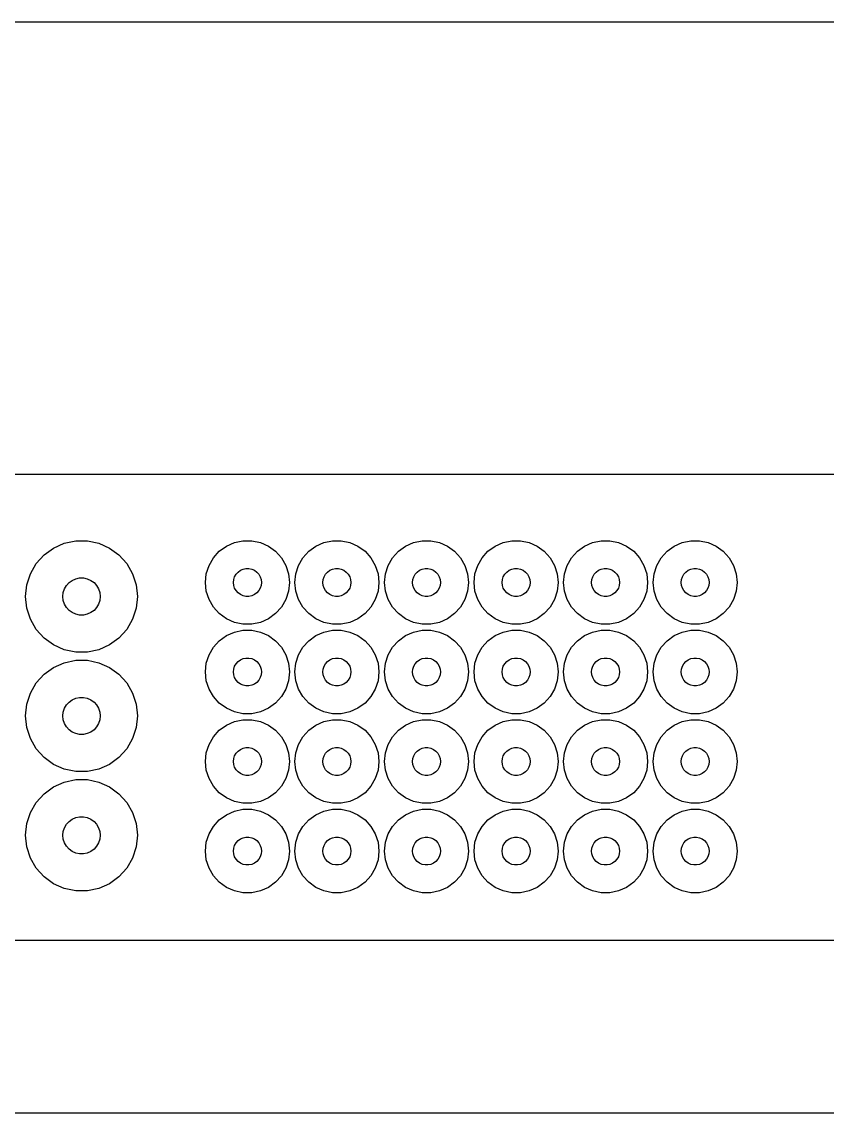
# Model space of a CAD drawing. Extents: x 0 to 479, y 0 to 339.
# Drawn here: x 180.6 to 266.9, y 90.1 to 207.1 of the extents above; entities that cross this region are included whole.
import ezdxf

# ---------------------------------------------------------------- set-up
doc = ezdxf.new("R2010")
doc.units = 0
doc.layers.add('Layer_1', color=7, linetype='CONTINUOUS')

msp = doc.modelspace()

# ---------------------------------------------------------------- linework, layer by layer
at = {"layer": 'Layer_1', "color": 7}
for points in [[(4.140485, 90.144778), (4.140485, 113.644773), (29.140486, 113.644773), (29.140486, 113.796778), (30.387488, 114.080778), (31.140487, 115.644769), (31.140487, 151.644782), (30.387488, 153.208773), (29.140486, 153.492773), (29.140486, 153.644778), (4.140485, 153.644778), (4.140485, 207.14477), (426.140493, 207.14477)], [(71.166485, 133.64479), (71.712486, 138.842787), (73.327486, 143.812776), (75.941487, 148.33979), (79.438486, 152.223789), (83.666485, 155.295778), (88.441485, 157.42077), (93.553486, 158.507777), (96.166486, 158.507777), (96.166486, 158.644768), (334.114493, 158.644768)], [(180.96256, 145.535884), (181.093559, 146.782883), (181.481558, 147.975893), (182.10856, 149.0629), (182.947558, 149.994882), (183.962559, 150.731906), (185.108559, 151.24191), (186.335557, 151.50288), (187.589558, 151.50288), (188.816559, 151.24191), (189.962559, 150.731906), (190.97756, 149.994882), (191.816558, 149.0629), (192.443557, 147.975893), (192.831559, 146.782883), (192.962558, 145.535884), (192.831559, 144.288885), (192.443557, 143.095904), (191.816558, 142.008897), (190.97756, 141.076886), (189.962559, 140.339891), (188.816559, 139.829887), (187.589558, 139.568888), (186.335557, 139.568888), (185.108559, 139.829887), (183.962559, 140.339891), (182.947558, 141.076886), (182.10856, 142.008897), (181.481558, 143.095904), (181.093559, 144.288885), (180.96256, 145.535884)], [(200.240485, 147.044785), (200.338487, 147.980775), (200.629486, 148.874771), (201.099485, 149.689772), (201.729487, 150.38878), (202.490485, 150.941766), (203.349485, 151.32477), (204.270486, 151.519786), (205.210486, 151.519786), (206.131487, 151.32477), (206.990487, 150.941766), (207.751485, 150.38878), (208.381487, 149.689772), (208.851486, 148.874771), (209.142485, 147.980775), (209.240487, 147.044785), (209.142485, 146.108767), (208.851486, 145.214772), (208.381487, 144.39977), (207.751485, 143.700762), (206.990487, 143.147776), (206.131487, 142.764772), (205.210486, 142.569785), (204.270486, 142.569785), (203.349485, 142.764772), (202.490485, 143.147776), (201.729487, 143.700762), (201.099485, 144.39977), (200.629486, 145.214772), (200.338487, 146.108767), (200.240485, 147.044785)], [(209.840486, 147.044785), (209.938487, 147.980775), (210.229487, 148.874771), (210.699485, 149.689772), (211.329487, 150.38878), (212.090485, 150.941766), (212.949485, 151.32477), (213.870486, 151.519786), (214.810487, 151.519786), (215.731485, 151.32477), (216.590485, 150.941766), (217.351486, 150.38878), (217.981485, 149.689772), (218.451486, 148.874771), (218.742486, 147.980775), (218.840485, 147.044785), (218.742486, 146.108767), (218.451486, 145.214772), (217.981485, 144.39977), (217.351486, 143.700762), (216.590485, 143.147776), (215.731485, 142.764772), (214.810487, 142.569785), (213.870486, 142.569785), (212.949485, 142.764772), (212.090485, 143.147776), (211.329487, 143.700762), (210.699485, 144.39977), (210.229487, 145.214772), (209.938487, 146.108767), (209.840486, 147.044785)], [(219.440486, 147.044785), (219.538485, 147.980775), (219.829487, 148.874771), (220.299486, 149.689772), (220.929485, 150.38878), (221.690486, 150.941766), (222.549486, 151.32477), (223.470487, 151.519786), (224.410487, 151.519786), (225.331486, 151.32477), (226.190485, 150.941766), (226.951486, 150.38878), (227.581485, 149.689772), (228.051487, 148.874771), (228.342486, 147.980775), (228.440485, 147.044785), (228.342486, 146.108767), (228.051487, 145.214772), (227.581485, 144.39977), (226.951486, 143.700762), (226.190485, 143.147776), (225.331486, 142.764772), (224.410487, 142.569785), (223.470487, 142.569785), (222.549486, 142.764772), (221.690486, 143.147776), (220.929485, 143.700762), (220.299486, 144.39977), (219.829487, 145.214772), (219.538485, 146.108767), (219.440486, 147.044785)], [(229.040487, 147.044785), (229.138486, 147.980775), (229.429485, 148.874771), (229.899487, 149.689772), (230.529486, 150.38878), (231.290487, 150.941766), (232.149486, 151.32477), (233.070485, 151.519786), (234.010485, 151.519786), (234.931486, 151.32477), (235.790486, 150.941766), (236.551487, 150.38878), (237.181486, 149.689772), (237.651485, 148.874771), (237.942487, 147.980775), (238.040486, 147.044785), (237.942487, 146.108767), (237.651485, 145.214772), (237.181486, 144.39977), (236.551487, 143.700762), (235.790486, 143.147776), (234.931486, 142.764772), (234.010485, 142.569785), (233.070485, 142.569785), (232.149486, 142.764772), (231.290487, 143.147776), (230.529486, 143.700762), (229.899487, 144.39977), (229.429485, 145.214772), (229.138486, 146.108767), (229.040487, 147.044785)], [(238.640487, 147.044785), (238.738486, 147.980775), (239.029486, 148.874771), (239.499487, 149.689772), (240.129486, 150.38878), (240.890487, 150.941766), (241.749487, 151.32477), (242.670485, 151.519786), (243.610486, 151.519786), (244.531487, 151.32477), (245.390487, 150.941766), (246.151485, 150.38878), (246.781487, 149.689772), (247.251485, 148.874771), (247.542487, 147.980775), (247.640486, 147.044785), (247.542487, 146.108767), (247.251485, 145.214772), (246.781487, 144.39977), (246.151485, 143.700762), (245.390487, 143.147776), (244.531487, 142.764772), (243.610486, 142.569785), (242.670485, 142.569785), (241.749487, 142.764772), (240.890487, 143.147776), (240.129486, 143.700762), (239.499487, 144.39977), (239.029486, 145.214772), (238.738486, 146.108767), (238.640487, 147.044785)], [(248.240485, 147.044785), (248.338487, 147.980775), (248.629486, 148.874771), (249.099485, 149.689772), (249.729487, 150.38878), (250.490485, 150.941766), (251.349487, 151.32477), (252.270486, 151.519786), (253.210486, 151.519786), (254.131487, 151.32477), (254.990487, 150.941766), (255.751485, 150.38878), (256.381487, 149.689772), (256.851486, 148.874771), (257.142485, 147.980775), (257.240487, 147.044785), (257.142485, 146.108767), (256.851486, 145.214772), (256.381487, 144.39977), (255.751485, 143.700762), (254.990487, 143.147776), (254.131487, 142.764772), (253.210486, 142.569785), (252.270486, 142.569785), (251.349487, 142.764772), (250.490485, 143.147776), (249.729487, 143.700762), (249.099485, 144.39977), (248.629486, 145.214772), (248.338487, 146.108767), (248.240485, 147.044785)], [(184.962557, 145.535884), (185.006559, 145.95188), (185.13556, 146.348882), (185.344559, 146.711904), (185.624557, 147.021897), (185.962558, 147.267882), (186.344557, 147.437893), (186.753559, 147.524902), (187.171559, 147.524902), (187.580558, 147.437893), (187.962557, 147.267882), (188.300558, 147.021897), (188.580559, 146.711904), (188.789558, 146.348882), (188.918559, 145.95188), (188.962558, 145.535884), (188.918559, 145.119889), (188.789558, 144.722887), (188.580559, 144.359892), (188.300558, 144.0499), (187.962557, 143.803886), (187.580558, 143.633904), (187.171559, 143.546895), (186.753559, 143.546895), (186.344557, 143.633904), (185.962558, 143.803886), (185.624557, 144.0499), (185.344559, 144.359892), (185.13556, 144.722887), (185.006559, 145.119889), (184.962557, 145.535884)], [(203.240488, 147.044785), (203.273485, 147.356782), (203.370488, 147.65478), (203.526486, 147.926786), (203.736485, 148.159789), (203.990485, 148.34377), (204.276486, 148.471786), (204.583487, 148.536781), (204.897488, 148.536781), (205.204486, 148.471786), (205.490487, 148.34377), (205.744487, 148.159789), (205.954486, 147.926786), (206.110487, 147.65478), (206.207487, 147.356782), (206.240487, 147.044785), (206.207487, 146.732789), (206.110487, 146.43479), (205.954486, 146.162784), (205.744487, 145.929782), (205.490487, 145.745773), (205.204486, 145.617785), (204.897488, 145.552789), (204.583487, 145.552789), (204.276486, 145.617785), (203.990485, 145.745773), (203.736485, 145.929782), (203.526486, 146.162784), (203.370488, 146.43479), (203.273485, 146.732789), (203.240488, 147.044785)], [(212.840485, 147.044785), (212.873486, 147.356782), (212.970485, 147.65478), (213.126487, 147.926786), (213.336485, 148.159789), (213.590485, 148.34377), (213.876486, 148.471786), (214.183485, 148.536781), (214.497485, 148.536781), (214.804487, 148.471786), (215.090485, 148.34377), (215.344485, 148.159789), (215.554487, 147.926786), (215.710485, 147.65478), (215.807485, 147.356782), (215.840485, 147.044785), (215.807485, 146.732789), (215.710485, 146.43479), (215.554487, 146.162784), (215.344485, 145.929782), (215.090485, 145.745773), (214.804487, 145.617785), (214.497485, 145.552789), (214.183485, 145.552789), (213.876486, 145.617785), (213.590485, 145.745773), (213.336485, 145.929782), (213.126487, 146.162784), (212.970485, 146.43479), (212.873486, 146.732789), (212.840485, 147.044785)], [(222.440486, 147.044785), (222.473486, 147.356782), (222.570486, 147.65478), (222.726487, 147.926786), (222.936486, 148.159789), (223.190486, 148.34377), (223.476487, 148.471786), (223.783485, 148.536781), (224.097486, 148.536781), (224.404487, 148.471786), (224.690486, 148.34377), (224.944486, 148.159789), (225.154487, 147.926786), (225.310486, 147.65478), (225.407485, 147.356782), (225.440486, 147.044785), (225.407485, 146.732789), (225.310486, 146.43479), (225.154487, 146.162784), (224.944486, 145.929782), (224.690486, 145.745773), (224.404487, 145.617785), (224.097486, 145.552789), (223.783485, 145.552789), (223.476487, 145.617785), (223.190486, 145.745773), (222.936486, 145.929782), (222.726487, 146.162784), (222.570486, 146.43479), (222.473486, 146.732789), (222.440486, 147.044785)], [(232.040486, 147.044785), (232.073487, 147.356782), (232.170486, 147.65478), (232.326485, 147.926786), (232.536486, 148.159789), (232.790486, 148.34377), (233.076488, 148.471786), (233.383486, 148.536781), (233.697486, 148.536781), (234.004485, 148.471786), (234.290486, 148.34377), (234.544486, 148.159789), (234.754485, 147.926786), (234.910486, 147.65478), (235.007486, 147.356782), (235.040486, 147.044785), (235.007486, 146.732789), (234.910486, 146.43479), (234.754485, 146.162784), (234.544486, 145.929782), (234.290486, 145.745773), (234.004485, 145.617785), (233.697486, 145.552789), (233.383486, 145.552789), (233.076488, 145.617785), (232.790486, 145.745773), (232.536486, 145.929782), (232.326485, 146.162784), (232.170486, 146.43479), (232.073487, 146.732789), (232.040486, 147.044785)], [(241.640487, 147.044785), (241.673487, 147.356782), (241.770487, 147.65478), (241.926485, 147.926786), (242.136487, 148.159789), (242.390487, 148.34377), (242.676485, 148.471786), (242.983487, 148.536781), (243.297487, 148.536781), (243.604486, 148.471786), (243.890487, 148.34377), (244.144487, 148.159789), (244.354485, 147.926786), (244.510487, 147.65478), (244.607486, 147.356782), (244.640487, 147.044785), (244.607486, 146.732789), (244.510487, 146.43479), (244.354485, 146.162784), (244.144487, 145.929782), (243.890487, 145.745773), (243.604486, 145.617785), (243.297487, 145.552789), (242.983487, 145.552789), (242.676485, 145.617785), (242.390487, 145.745773), (242.136487, 145.929782), (241.926485, 146.162784), (241.770487, 146.43479), (241.673487, 146.732789), (241.640487, 147.044785)], [(251.240488, 147.044785), (251.273485, 147.356782), (251.370485, 147.65478), (251.526486, 147.926786), (251.736487, 148.159789), (251.990487, 148.34377), (252.276486, 148.471786), (252.583487, 148.536781), (252.897485, 148.536781), (253.204486, 148.471786), (253.490487, 148.34377), (253.744487, 148.159789), (253.954486, 147.926786), (254.110487, 147.65478), (254.207487, 147.356782), (254.240487, 147.044785), (254.207487, 146.732789), (254.110487, 146.43479), (253.954486, 146.162784), (253.744487, 145.929782), (253.490487, 145.745773), (253.204486, 145.617785), (252.897485, 145.552789), (252.583487, 145.552789), (252.276486, 145.617785), (251.990487, 145.745773), (251.736487, 145.929782), (251.526486, 146.162784), (251.370485, 146.43479), (251.273485, 146.732789), (251.240488, 147.044785)], [(200.240485, 137.444771), (200.338487, 138.380789), (200.629486, 139.274784), (201.099485, 140.089786), (201.729487, 140.788765), (202.490485, 141.34178), (203.349485, 141.724784), (204.270486, 141.919771), (205.210486, 141.919771), (206.131487, 141.724784), (206.990487, 141.34178), (207.751485, 140.788765), (208.381487, 140.089786), (208.851486, 139.274784), (209.142485, 138.380789), (209.240487, 137.444771), (209.142485, 136.508781), (208.851486, 135.614785), (208.381487, 134.799784), (207.751485, 134.100776), (206.990487, 133.54779), (206.131487, 133.164786), (205.210486, 132.96977), (204.270486, 132.96977), (203.349485, 133.164786), (202.490485, 133.54779), (201.729487, 134.100776), (201.099485, 134.799784), (200.629486, 135.614785), (200.338487, 136.508781), (200.240485, 137.444771)], [(209.840486, 137.444771), (209.938487, 138.380789), (210.229487, 139.274784), (210.699485, 140.089786), (211.329487, 140.788765), (212.090485, 141.34178), (212.949485, 141.724784), (213.870486, 141.919771), (214.810487, 141.919771), (215.731485, 141.724784), (216.590485, 141.34178), (217.351486, 140.788765), (217.981485, 140.089786), (218.451486, 139.274784), (218.742486, 138.380789), (218.840485, 137.444771), (218.742486, 136.508781), (218.451486, 135.614785), (217.981485, 134.799784), (217.351486, 134.100776), (216.590485, 133.54779), (215.731485, 133.164786), (214.810487, 132.96977), (213.870486, 132.96977), (212.949485, 133.164786), (212.090485, 133.54779), (211.329487, 134.100776), (210.699485, 134.799784), (210.229487, 135.614785), (209.938487, 136.508781), (209.840486, 137.444771)], [(219.440486, 137.444771), (219.538485, 138.380789), (219.829487, 139.274784), (220.299486, 140.089786), (220.929485, 140.788765), (221.690486, 141.34178), (222.549486, 141.724784), (223.470487, 141.919771), (224.410487, 141.919771), (225.331486, 141.724784), (226.190485, 141.34178), (226.951486, 140.788765), (227.581485, 140.089786), (228.051487, 139.274784), (228.342486, 138.380789), (228.440485, 137.444771), (228.342486, 136.508781), (228.051487, 135.614785), (227.581485, 134.799784), (226.951486, 134.100776), (226.190485, 133.54779), (225.331486, 133.164786), (224.410487, 132.96977), (223.470487, 132.96977), (222.549486, 133.164786), (221.690486, 133.54779), (220.929485, 134.100776), (220.299486, 134.799784), (219.829487, 135.614785), (219.538485, 136.508781), (219.440486, 137.444771)], [(229.040487, 137.444771), (229.138486, 138.380789), (229.429485, 139.274784), (229.899487, 140.089786), (230.529486, 140.788765), (231.290487, 141.34178), (232.149486, 141.724784), (233.070485, 141.919771), (234.010485, 141.919771), (234.931486, 141.724784), (235.790486, 141.34178), (236.551487, 140.788765), (237.181486, 140.089786), (237.651485, 139.274784), (237.942487, 138.380789), (238.040486, 137.444771), (237.942487, 136.508781), (237.651485, 135.614785), (237.181486, 134.799784), (236.551487, 134.100776), (235.790486, 133.54779), (234.931486, 133.164786), (234.010485, 132.96977), (233.070485, 132.96977), (232.149486, 133.164786), (231.290487, 133.54779), (230.529486, 134.100776), (229.899487, 134.799784), (229.429485, 135.614785), (229.138486, 136.508781), (229.040487, 137.444771)], [(238.640487, 137.444771), (238.738486, 138.380789), (239.029486, 139.274784), (239.499487, 140.089786), (240.129486, 140.788765), (240.890487, 141.34178), (241.749487, 141.724784), (242.670485, 141.919771), (243.610486, 141.919771), (244.531487, 141.724784), (245.390487, 141.34178), (246.151485, 140.788765), (246.781487, 140.089786), (247.251485, 139.274784), (247.542487, 138.380789), (247.640486, 137.444771), (247.542487, 136.508781), (247.251485, 135.614785), (246.781487, 134.799784), (246.151485, 134.100776), (245.390487, 133.54779), (244.531487, 133.164786), (243.610486, 132.96977), (242.670485, 132.96977), (241.749487, 133.164786), (240.890487, 133.54779), (240.129486, 134.100776), (239.499487, 134.799784), (239.029486, 135.614785), (238.738486, 136.508781), (238.640487, 137.444771)], [(248.240485, 137.444771), (248.338487, 138.380789), (248.629486, 139.274784), (249.099485, 140.089786), (249.729487, 140.788765), (250.490485, 141.34178), (251.349487, 141.724784), (252.270486, 141.919771), (253.210486, 141.919771), (254.131487, 141.724784), (254.990487, 141.34178), (255.751485, 140.788765), (256.381487, 140.089786), (256.851486, 139.274784), (257.142485, 138.380789), (257.240487, 137.444771), (257.142485, 136.508781), (256.851486, 135.614785), (256.381487, 134.799784), (255.751485, 134.100776), (254.990487, 133.54779), (254.131487, 133.164786), (253.210486, 132.96977), (252.270486, 132.96977), (251.349487, 133.164786), (250.490485, 133.54779), (249.729487, 134.100776), (249.099485, 134.799784), (248.629486, 135.614785), (248.338487, 136.508781), (248.240485, 137.444771)], [(180.96256, 132.735893), (181.093559, 133.982892), (181.481558, 135.175902), (182.10856, 136.26288), (182.947558, 137.194891), (183.962559, 137.931886), (185.108559, 138.44189), (186.335557, 138.702889), (187.589558, 138.702889), (188.816559, 138.44189), (189.962559, 137.931886), (190.97756, 137.194891), (191.816558, 136.26288), (192.443557, 135.175902), (192.831559, 133.982892), (192.962558, 132.735893), (192.831559, 131.488894), (192.443557, 130.295884), (191.816558, 129.208905), (190.97756, 128.276895), (189.962559, 127.5399), (188.816559, 127.029896), (187.589558, 126.768897), (186.335557, 126.768897), (185.108559, 127.029896), (183.962559, 127.5399), (182.947558, 128.276895), (182.10856, 129.208905), (181.481558, 130.295884), (181.093559, 131.488894), (180.96256, 132.735893)], [(203.240488, 137.444771), (203.273485, 137.756767), (203.370488, 138.054766), (203.526486, 138.326772), (203.736485, 138.559774), (203.990485, 138.743783), (204.276486, 138.871771), (204.583487, 138.936767), (204.897488, 138.936767), (205.204486, 138.871771), (205.490487, 138.743783), (205.744487, 138.559774), (205.954486, 138.326772), (206.110487, 138.054766), (206.207487, 137.756767), (206.240487, 137.444771), (206.207487, 137.132774), (206.110487, 136.834776), (205.954486, 136.56277), (205.744487, 136.329767), (205.490487, 136.145786), (205.204486, 136.01777), (204.897488, 135.952775), (204.583487, 135.952775), (204.276486, 136.01777), (203.990485, 136.145786), (203.736485, 136.329767), (203.526486, 136.56277), (203.370488, 136.834776), (203.273485, 137.132774), (203.240488, 137.444771)], [(212.840485, 137.444771), (212.873486, 137.756767), (212.970485, 138.054766), (213.126487, 138.326772), (213.336485, 138.559774), (213.590485, 138.743783), (213.876486, 138.871771), (214.183485, 138.936767), (214.497485, 138.936767), (214.804487, 138.871771), (215.090485, 138.743783), (215.344485, 138.559774), (215.554487, 138.326772), (215.710485, 138.054766), (215.807485, 137.756767), (215.840485, 137.444771), (215.807485, 137.132774), (215.710485, 136.834776), (215.554487, 136.56277), (215.344485, 136.329767), (215.090485, 136.145786), (214.804487, 136.01777), (214.497485, 135.952775), (214.183485, 135.952775), (213.876486, 136.01777), (213.590485, 136.145786), (213.336485, 136.329767), (213.126487, 136.56277), (212.970485, 136.834776), (212.873486, 137.132774), (212.840485, 137.444771)], [(222.440486, 137.444771), (222.473486, 137.756767), (222.570486, 138.054766), (222.726487, 138.326772), (222.936486, 138.559774), (223.190486, 138.743783), (223.476487, 138.871771), (223.783485, 138.936767), (224.097486, 138.936767), (224.404487, 138.871771), (224.690486, 138.743783), (224.944486, 138.559774), (225.154487, 138.326772), (225.310486, 138.054766), (225.407485, 137.756767), (225.440486, 137.444771), (225.407485, 137.132774), (225.310486, 136.834776), (225.154487, 136.56277), (224.944486, 136.329767), (224.690486, 136.145786), (224.404487, 136.01777), (224.097486, 135.952775), (223.783485, 135.952775), (223.476487, 136.01777), (223.190486, 136.145786), (222.936486, 136.329767), (222.726487, 136.56277), (222.570486, 136.834776), (222.473486, 137.132774), (222.440486, 137.444771)], [(232.040486, 137.444771), (232.073487, 137.756767), (232.170486, 138.054766), (232.326485, 138.326772), (232.536486, 138.559774), (232.790486, 138.743783), (233.076488, 138.871771), (233.383486, 138.936767), (233.697486, 138.936767), (234.004485, 138.871771), (234.290486, 138.743783), (234.544486, 138.559774), (234.754485, 138.326772), (234.910486, 138.054766), (235.007486, 137.756767), (235.040486, 137.444771), (235.007486, 137.132774), (234.910486, 136.834776), (234.754485, 136.56277), (234.544486, 136.329767), (234.290486, 136.145786), (234.004485, 136.01777), (233.697486, 135.952775), (233.383486, 135.952775), (233.076488, 136.01777), (232.790486, 136.145786), (232.536486, 136.329767), (232.326485, 136.56277), (232.170486, 136.834776), (232.073487, 137.132774), (232.040486, 137.444771)], [(241.640487, 137.444771), (241.673487, 137.756767), (241.770487, 138.054766), (241.926485, 138.326772), (242.136487, 138.559774), (242.390487, 138.743783), (242.676485, 138.871771), (242.983487, 138.936767), (243.297487, 138.936767), (243.604486, 138.871771), (243.890487, 138.743783), (244.144487, 138.559774), (244.354485, 138.326772), (244.510487, 138.054766), (244.607486, 137.756767), (244.640487, 137.444771), (244.607486, 137.132774), (244.510487, 136.834776), (244.354485, 136.56277), (244.144487, 136.329767), (243.890487, 136.145786), (243.604486, 136.01777), (243.297487, 135.952775), (242.983487, 135.952775), (242.676485, 136.01777), (242.390487, 136.145786), (242.136487, 136.329767), (241.926485, 136.56277), (241.770487, 136.834776), (241.673487, 137.132774), (241.640487, 137.444771)], [(251.240488, 137.444771), (251.273485, 137.756767), (251.370485, 138.054766), (251.526486, 138.326772), (251.736487, 138.559774), (251.990487, 138.743783), (252.276486, 138.871771), (252.583487, 138.936767), (252.897485, 138.936767), (253.204486, 138.871771), (253.490487, 138.743783), (253.744487, 138.559774), (253.954486, 138.326772), (254.110487, 138.054766), (254.207487, 137.756767), (254.240487, 137.444771), (254.207487, 137.132774), (254.110487, 136.834776), (253.954486, 136.56277), (253.744487, 136.329767), (253.490487, 136.145786), (253.204486, 136.01777), (252.897485, 135.952775), (252.583487, 135.952775), (252.276486, 136.01777), (251.990487, 136.145786), (251.736487, 136.329767), (251.526486, 136.56277), (251.370485, 136.834776), (251.273485, 137.132774), (251.240488, 137.444771)], [(184.962557, 132.735893), (185.006559, 133.151888), (185.13556, 133.54889), (185.344559, 133.911885), (185.624557, 134.221906), (185.962558, 134.467891), (186.344557, 134.637901), (186.753559, 134.724882), (187.171559, 134.724882), (187.580558, 134.637901), (187.962557, 134.467891), (188.300558, 134.221906), (188.580559, 133.911885), (188.789558, 133.54889), (188.918559, 133.151888), (188.962558, 132.735893), (188.918559, 132.319897), (188.789558, 131.922895), (188.580559, 131.559901), (188.300558, 131.24988), (187.962557, 131.003895), (187.580558, 130.833884), (187.171559, 130.746904), (186.753559, 130.746904), (186.344557, 130.833884), (185.962558, 131.003895), (185.624557, 131.24988), (185.344559, 131.559901), (185.13556, 131.922895), (185.006559, 132.319897), (184.962557, 132.735893)], [(334.114493, 108.644783), (96.166486, 108.644783), (96.166486, 108.781774), (93.553486, 108.781774), (88.441485, 109.868781), (83.666485, 111.993773), (79.438486, 115.06579), (75.941487, 118.949789), (73.327486, 123.476774), (71.712486, 128.446764), (71.166485, 133.64479)], [(200.240485, 127.844784), (200.338487, 128.780774), (200.629486, 129.67477), (201.099485, 130.489771), (201.729487, 131.188779), (202.490485, 131.741765), (203.349485, 132.124769), (204.270486, 132.319784), (205.210486, 132.319784), (206.131487, 132.124769), (206.990487, 131.741765), (207.751485, 131.188779), (208.381487, 130.489771), (208.851486, 129.67477), (209.142485, 128.780774), (209.240487, 127.844784), (209.142485, 126.908766), (208.851486, 126.014771), (208.381487, 125.199769), (207.751485, 124.50079), (206.990487, 123.947775), (206.131487, 123.564771), (205.210486, 123.369784), (204.270486, 123.369784), (203.349485, 123.564771), (202.490485, 123.947775), (201.729487, 124.50079), (201.099485, 125.199769), (200.629486, 126.014771), (200.338487, 126.908766), (200.240485, 127.844784)], [(209.840486, 127.844784), (209.938487, 128.780774), (210.229487, 129.67477), (210.699485, 130.489771), (211.329487, 131.188779), (212.090485, 131.741765), (212.949485, 132.124769), (213.870486, 132.319784), (214.810487, 132.319784), (215.731485, 132.124769), (216.590485, 131.741765), (217.351486, 131.188779), (217.981485, 130.489771), (218.451486, 129.67477), (218.742486, 128.780774), (218.840485, 127.844784), (218.742486, 126.908766), (218.451486, 126.014771), (217.981485, 125.199769), (217.351486, 124.50079), (216.590485, 123.947775), (215.731485, 123.564771), (214.810487, 123.369784), (213.870486, 123.369784), (212.949485, 123.564771), (212.090485, 123.947775), (211.329487, 124.50079), (210.699485, 125.199769), (210.229487, 126.014771), (209.938487, 126.908766), (209.840486, 127.844784)], [(219.440486, 127.844784), (219.538485, 128.780774), (219.829487, 129.67477), (220.299486, 130.489771), (220.929485, 131.188779), (221.690486, 131.741765), (222.549486, 132.124769), (223.470487, 132.319784), (224.410487, 132.319784), (225.331486, 132.124769), (226.190485, 131.741765), (226.951486, 131.188779), (227.581485, 130.489771), (228.051487, 129.67477), (228.342486, 128.780774), (228.440485, 127.844784), (228.342486, 126.908766), (228.051487, 126.014771), (227.581485, 125.199769), (226.951486, 124.50079), (226.190485, 123.947775), (225.331486, 123.564771), (224.410487, 123.369784), (223.470487, 123.369784), (222.549486, 123.564771), (221.690486, 123.947775), (220.929485, 124.50079), (220.299486, 125.199769), (219.829487, 126.014771), (219.538485, 126.908766), (219.440486, 127.844784)], [(229.040487, 127.844784), (229.138486, 128.780774), (229.429485, 129.67477), (229.899487, 130.489771), (230.529486, 131.188779), (231.290487, 131.741765), (232.149486, 132.124769), (233.070485, 132.319784), (234.010485, 132.319784), (234.931486, 132.124769), (235.790486, 131.741765), (236.551487, 131.188779), (237.181486, 130.489771), (237.651485, 129.67477), (237.942487, 128.780774), (238.040486, 127.844784), (237.942487, 126.908766), (237.651485, 126.014771), (237.181486, 125.199769), (236.551487, 124.50079), (235.790486, 123.947775), (234.931486, 123.564771), (234.010485, 123.369784), (233.070485, 123.369784), (232.149486, 123.564771), (231.290487, 123.947775), (230.529486, 124.50079), (229.899487, 125.199769), (229.429485, 126.014771), (229.138486, 126.908766), (229.040487, 127.844784)], [(238.640487, 127.844784), (238.738486, 128.780774), (239.029486, 129.67477), (239.499487, 130.489771), (240.129486, 131.188779), (240.890487, 131.741765), (241.749487, 132.124769), (242.670485, 132.319784), (243.610486, 132.319784), (244.531487, 132.124769), (245.390487, 131.741765), (246.151485, 131.188779), (246.781487, 130.489771), (247.251485, 129.67477), (247.542487, 128.780774), (247.640486, 127.844784), (247.542487, 126.908766), (247.251485, 126.014771), (246.781487, 125.199769), (246.151485, 124.50079), (245.390487, 123.947775), (244.531487, 123.564771), (243.610486, 123.369784), (242.670485, 123.369784), (241.749487, 123.564771), (240.890487, 123.947775), (240.129486, 124.50079), (239.499487, 125.199769), (239.029486, 126.014771), (238.738486, 126.908766), (238.640487, 127.844784)], [(248.240485, 127.844784), (248.338487, 128.780774), (248.629486, 129.67477), (249.099485, 130.489771), (249.729487, 131.188779), (250.490485, 131.741765), (251.349487, 132.124769), (252.270486, 132.319784), (253.210486, 132.319784), (254.131487, 132.124769), (254.990487, 131.741765), (255.751485, 131.188779), (256.381487, 130.489771), (256.851486, 129.67477), (257.142485, 128.780774), (257.240487, 127.844784), (257.142485, 126.908766), (256.851486, 126.014771), (256.381487, 125.199769), (255.751485, 124.50079), (254.990487, 123.947775), (254.131487, 123.564771), (253.210486, 123.369784), (252.270486, 123.369784), (251.349487, 123.564771), (250.490485, 123.947775), (249.729487, 124.50079), (249.099485, 125.199769), (248.629486, 126.014771), (248.338487, 126.908766), (248.240485, 127.844784)], [(203.240488, 127.844784), (203.273485, 128.156781), (203.370488, 128.454779), (203.526486, 128.726785), (203.736485, 128.959788), (203.990485, 129.143768), (204.276486, 129.271784), (204.583487, 129.33678), (204.897488, 129.33678), (205.204486, 129.271784), (205.490487, 129.143768), (205.744487, 128.959788), (205.954486, 128.726785), (206.110487, 128.454779), (206.207487, 128.156781), (206.240487, 127.844784), (206.207487, 127.532788), (206.110487, 127.234789), (205.954486, 126.962783), (205.744487, 126.729781), (205.490487, 126.545772), (205.204486, 126.417784), (204.897488, 126.352788), (204.583487, 126.352788), (204.276486, 126.417784), (203.990485, 126.545772), (203.736485, 126.729781), (203.526486, 126.962783), (203.370488, 127.234789), (203.273485, 127.532788), (203.240488, 127.844784)], [(212.840485, 127.844784), (212.873486, 128.156781), (212.970485, 128.454779), (213.126487, 128.726785), (213.336485, 128.959788), (213.590485, 129.143768), (213.876486, 129.271784), (214.183485, 129.33678), (214.497485, 129.33678), (214.804487, 129.271784), (215.090485, 129.143768), (215.344485, 128.959788), (215.554487, 128.726785), (215.710485, 128.454779), (215.807485, 128.156781), (215.840485, 127.844784), (215.807485, 127.532788), (215.710485, 127.234789), (215.554487, 126.962783), (215.344485, 126.729781), (215.090485, 126.545772), (214.804487, 126.417784), (214.497485, 126.352788), (214.183485, 126.352788), (213.876486, 126.417784), (213.590485, 126.545772), (213.336485, 126.729781), (213.126487, 126.962783), (212.970485, 127.234789), (212.873486, 127.532788), (212.840485, 127.844784)], [(222.440486, 127.844784), (222.473486, 128.156781), (222.570486, 128.454779), (222.726487, 128.726785), (222.936486, 128.959788), (223.190486, 129.143768), (223.476487, 129.271784), (223.783485, 129.33678), (224.097486, 129.33678), (224.404487, 129.271784), (224.690486, 129.143768), (224.944486, 128.959788), (225.154487, 128.726785), (225.310486, 128.454779), (225.407485, 128.156781), (225.440486, 127.844784), (225.407485, 127.532788), (225.310486, 127.234789), (225.154487, 126.962783), (224.944486, 126.729781), (224.690486, 126.545772), (224.404487, 126.417784), (224.097486, 126.352788), (223.783485, 126.352788), (223.476487, 126.417784), (223.190486, 126.545772), (222.936486, 126.729781), (222.726487, 126.962783), (222.570486, 127.234789), (222.473486, 127.532788), (222.440486, 127.844784)], [(232.040486, 127.844784), (232.073487, 128.156781), (232.170486, 128.454779), (232.326485, 128.726785), (232.536486, 128.959788), (232.790486, 129.143768), (233.076488, 129.271784), (233.383486, 129.33678), (233.697486, 129.33678), (234.004485, 129.271784), (234.290486, 129.143768), (234.544486, 128.959788), (234.754485, 128.726785), (234.910486, 128.454779), (235.007486, 128.156781), (235.040486, 127.844784), (235.007486, 127.532788), (234.910486, 127.234789), (234.754485, 126.962783), (234.544486, 126.729781), (234.290486, 126.545772), (234.004485, 126.417784), (233.697486, 126.352788), (233.383486, 126.352788), (233.076488, 126.417784), (232.790486, 126.545772), (232.536486, 126.729781), (232.326485, 126.962783), (232.170486, 127.234789), (232.073487, 127.532788), (232.040486, 127.844784)], [(241.640487, 127.844784), (241.673487, 128.156781), (241.770487, 128.454779), (241.926485, 128.726785), (242.136487, 128.959788), (242.390487, 129.143768), (242.676485, 129.271784), (242.983487, 129.33678), (243.297487, 129.33678), (243.604486, 129.271784), (243.890487, 129.143768), (244.144487, 128.959788), (244.354485, 128.726785), (244.510487, 128.454779), (244.607486, 128.156781), (244.640487, 127.844784), (244.607486, 127.532788), (244.510487, 127.234789), (244.354485, 126.962783), (244.144487, 126.729781), (243.890487, 126.545772), (243.604486, 126.417784), (243.297487, 126.352788), (242.983487, 126.352788), (242.676485, 126.417784), (242.390487, 126.545772), (242.136487, 126.729781), (241.926485, 126.962783), (241.770487, 127.234789), (241.673487, 127.532788), (241.640487, 127.844784)], [(251.240488, 127.844784), (251.273485, 128.156781), (251.370485, 128.454779), (251.526486, 128.726785), (251.736487, 128.959788), (251.990487, 129.143768), (252.276486, 129.271784), (252.583487, 129.33678), (252.897485, 129.33678), (253.204486, 129.271784), (253.490487, 129.143768), (253.744487, 128.959788), (253.954486, 128.726785), (254.110487, 128.454779), (254.207487, 128.156781), (254.240487, 127.844784), (254.207487, 127.532788), (254.110487, 127.234789), (253.954486, 126.962783), (253.744487, 126.729781), (253.490487, 126.545772), (253.204486, 126.417784), (252.897485, 126.352788), (252.583487, 126.352788), (252.276486, 126.417784), (251.990487, 126.545772), (251.736487, 126.729781), (251.526486, 126.962783), (251.370485, 127.234789), (251.273485, 127.532788), (251.240488, 127.844784)], [(180.96256, 119.935902), (181.093559, 121.1829), (181.481558, 122.375882), (182.10856, 123.462889), (182.947558, 124.3949), (183.962559, 125.131895), (185.108559, 125.641899), (186.335557, 125.902898), (187.589558, 125.902898), (188.816559, 125.641899), (189.962559, 125.131895), (190.97756, 124.3949), (191.816558, 123.462889), (192.443557, 122.375882), (192.831559, 121.1829), (192.962558, 119.935902), (192.831559, 118.688903), (192.443557, 117.495893), (191.816558, 116.408886), (190.97756, 115.476903), (189.962559, 114.739908), (188.816559, 114.229904), (187.589558, 113.968905), (186.335557, 113.968905), (185.108559, 114.229904), (183.962559, 114.73988), (182.947558, 115.476903), (182.10856, 116.408886), (181.481558, 117.495893), (181.093559, 118.688903), (180.96256, 119.935902)], [(184.962557, 119.935902), (185.006559, 120.351897), (185.13556, 120.748899), (185.344559, 121.111893), (185.624557, 121.421886), (185.962558, 121.667899), (186.344557, 121.837882), (186.753559, 121.924891), (187.171559, 121.924891), (187.580558, 121.837882), (187.962557, 121.667899), (188.300558, 121.421886), (188.580559, 121.111893), (188.789558, 120.748899), (188.918559, 120.351897), (188.962558, 119.935902), (188.918559, 119.519906), (188.789558, 119.122904), (188.580559, 118.759882), (188.300558, 118.449889), (187.962557, 118.203904), (187.580558, 118.033893), (187.171559, 117.946884), (186.753559, 117.946884), (186.344557, 118.033893), (185.962558, 118.203904), (185.624557, 118.449889), (185.344559, 118.759882), (185.13556, 119.122904), (185.006559, 119.519906), (184.962557, 119.935902)], [(200.240485, 118.24477), (200.338487, 119.180788), (200.629486, 120.074783), (201.099485, 120.889784), (201.729487, 121.588764), (202.490485, 122.141779), (203.349485, 122.524782), (204.270486, 122.71977), (205.210486, 122.71977), (206.131487, 122.524782), (206.990487, 122.141779), (207.751485, 121.588764), (208.381487, 120.889784), (208.851486, 120.074783), (209.142485, 119.180788), (209.240487, 118.24477), (209.142485, 117.30878), (208.851486, 116.414784), (208.381487, 115.599783), (207.751485, 114.900775), (206.990487, 114.347789), (206.131487, 113.964785), (205.210486, 113.769769), (204.270486, 113.769769), (203.349485, 113.964785), (202.490485, 114.347789), (201.729487, 114.900775), (201.099485, 115.599783), (200.629486, 116.414784), (200.338487, 117.30878), (200.240485, 118.24477)], [(209.840486, 118.24477), (209.938487, 119.180788), (210.229487, 120.074783), (210.699485, 120.889784), (211.329487, 121.588764), (212.090485, 122.141779), (212.949485, 122.524782), (213.870486, 122.71977), (214.810487, 122.71977), (215.731485, 122.524782), (216.590485, 122.141779), (217.351486, 121.588764), (217.981485, 120.889784), (218.451486, 120.074783), (218.742486, 119.180788), (218.840485, 118.24477), (218.742486, 117.30878), (218.451486, 116.414784), (217.981485, 115.599783), (217.351486, 114.900775), (216.590485, 114.347789), (215.731485, 113.964785), (214.810487, 113.769769), (213.870486, 113.769769), (212.949485, 113.964785), (212.090485, 114.347789), (211.329487, 114.900775), (210.699485, 115.599783), (210.229487, 116.414784), (209.938487, 117.30878), (209.840486, 118.24477)], [(219.440486, 118.24477), (219.538485, 119.180788), (219.829487, 120.074783), (220.299486, 120.889784), (220.929485, 121.588764), (221.690486, 122.141779), (222.549486, 122.524782), (223.470487, 122.71977), (224.410487, 122.71977), (225.331486, 122.524782), (226.190485, 122.141779), (226.951486, 121.588764), (227.581485, 120.889784), (228.051487, 120.074783), (228.342486, 119.180788), (228.440485, 118.24477), (228.342486, 117.30878), (228.051487, 116.414784), (227.581485, 115.599783), (226.951486, 114.900775), (226.190485, 114.347789), (225.331486, 113.964785), (224.410487, 113.769769), (223.470487, 113.769769), (222.549486, 113.964785), (221.690486, 114.347789), (220.929485, 114.900775), (220.299486, 115.599783), (219.829487, 116.414784), (219.538485, 117.30878), (219.440486, 118.24477)], [(229.040487, 118.24477), (229.138486, 119.180788), (229.429485, 120.074783), (229.899487, 120.889784), (230.529486, 121.588764), (231.290487, 122.141779), (232.149486, 122.524782), (233.070485, 122.71977), (234.010485, 122.71977), (234.931486, 122.524782), (235.790486, 122.141779), (236.551487, 121.588764), (237.181486, 120.889784), (237.651485, 120.074783), (237.942487, 119.180788), (238.040486, 118.24477), (237.942487, 117.30878), (237.651485, 116.414784), (237.181486, 115.599783), (236.551487, 114.900775), (235.790486, 114.347789), (234.931486, 113.964785), (234.010485, 113.769769), (233.070485, 113.769769), (232.149486, 113.964785), (231.290487, 114.347789), (230.529486, 114.900775), (229.899487, 115.599783), (229.429485, 116.414784), (229.138486, 117.30878), (229.040487, 118.24477)], [(238.640487, 118.24477), (238.738486, 119.180788), (239.029486, 120.074783), (239.499487, 120.889784), (240.129486, 121.588764), (240.890487, 122.141779), (241.749487, 122.524782), (242.670485, 122.71977), (243.610486, 122.71977), (244.531487, 122.524782), (245.390487, 122.141779), (246.151485, 121.588764), (246.781487, 120.889784), (247.251485, 120.074783), (247.542487, 119.180788), (247.640486, 118.24477), (247.542487, 117.30878), (247.251485, 116.414784), (246.781487, 115.599783), (246.151485, 114.900775), (245.390487, 114.347789), (244.531487, 113.964785), (243.610486, 113.769769), (242.670485, 113.769769), (241.749487, 113.964785), (240.890487, 114.347789), (240.129486, 114.900775), (239.499487, 115.599783), (239.029486, 116.414784), (238.738486, 117.30878), (238.640487, 118.24477)], [(248.240485, 118.24477), (248.338487, 119.180788), (248.629486, 120.074783), (249.099485, 120.889784), (249.729487, 121.588764), (250.490485, 122.141779), (251.349487, 122.524782), (252.270486, 122.71977), (253.210486, 122.71977), (254.131487, 122.524782), (254.990487, 122.141779), (255.751485, 121.588764), (256.381487, 120.889784), (256.851486, 120.074783), (257.142485, 119.180788), (257.240487, 118.24477), (257.142485, 117.30878), (256.851486, 116.414784), (256.381487, 115.599783), (255.751485, 114.900775), (254.990487, 114.347789), (254.131487, 113.964785), (253.210486, 113.769769), (252.270486, 113.769769), (251.349487, 113.964785), (250.490485, 114.347789), (249.729487, 114.900775), (249.099485, 115.599783), (248.629486, 116.414784), (248.338487, 117.30878), (248.240485, 118.24477)], [(203.240488, 118.24477), (203.273485, 118.556766), (203.370488, 118.854765), (203.526486, 119.12677), (203.736485, 119.359773), (203.990485, 119.543782), (204.276486, 119.67177), (204.583487, 119.736766), (204.897488, 119.736766), (205.204486, 119.67177), (205.490487, 119.543782), (205.744487, 119.359773), (205.954486, 119.12677), (206.110487, 118.854765), (206.207487, 118.556766), (206.240487, 118.24477), (206.207487, 117.932773), (206.110487, 117.634774), (205.954486, 117.362769), (205.744487, 117.129766), (205.490487, 116.945785), (205.204486, 116.817769), (204.897488, 116.752774), (204.583487, 116.752774), (204.276486, 116.817769), (203.990485, 116.945785), (203.736485, 117.129766), (203.526486, 117.362769), (203.370488, 117.634774), (203.273485, 117.932773), (203.240488, 118.24477)], [(212.840485, 118.24477), (212.873486, 118.556766), (212.970485, 118.854765), (213.126487, 119.12677), (213.336485, 119.359773), (213.590485, 119.543782), (213.876486, 119.67177), (214.183485, 119.736766), (214.497485, 119.736766), (214.804487, 119.67177), (215.090485, 119.543782), (215.344485, 119.359773), (215.554487, 119.12677), (215.710485, 118.854765), (215.807485, 118.556766), (215.840485, 118.24477), (215.807485, 117.932773), (215.710485, 117.634774), (215.554487, 117.362769), (215.344485, 117.129766), (215.090485, 116.945785), (214.804487, 116.817769), (214.497485, 116.752774), (214.183485, 116.752774), (213.876486, 116.817769), (213.590485, 116.945785), (213.336485, 117.129766), (213.126487, 117.362769), (212.970485, 117.634774), (212.873486, 117.932773), (212.840485, 118.24477)], [(222.440486, 118.24477), (222.473486, 118.556766), (222.570486, 118.854765), (222.726487, 119.12677), (222.936486, 119.359773), (223.190486, 119.543782), (223.476487, 119.67177), (223.783485, 119.736766), (224.097486, 119.736766), (224.404487, 119.67177), (224.690486, 119.543782), (224.944486, 119.359773), (225.154487, 119.12677), (225.310486, 118.854765), (225.407485, 118.556766), (225.440486, 118.24477), (225.407485, 117.932773), (225.310486, 117.634774), (225.154487, 117.362769), (224.944486, 117.129766), (224.690486, 116.945785), (224.404487, 116.817769), (224.097486, 116.752774), (223.783485, 116.752774), (223.476487, 116.817769), (223.190486, 116.945785), (222.936486, 117.129766), (222.726487, 117.362769), (222.570486, 117.634774), (222.473486, 117.932773), (222.440486, 118.24477)], [(232.040486, 118.24477), (232.073487, 118.556766), (232.170486, 118.854765), (232.326485, 119.12677), (232.536486, 119.359773), (232.790486, 119.543782), (233.076488, 119.67177), (233.383486, 119.736766), (233.697486, 119.736766), (234.004485, 119.67177), (234.290486, 119.543782), (234.544486, 119.359773), (234.754485, 119.12677), (234.910486, 118.854765), (235.007486, 118.556766), (235.040486, 118.24477), (235.007486, 117.932773), (234.910486, 117.634774), (234.754485, 117.362769), (234.544486, 117.129766), (234.290486, 116.945785), (234.004485, 116.817769), (233.697486, 116.752774), (233.383486, 116.752774), (233.076488, 116.817769), (232.790486, 116.945785), (232.536486, 117.129766), (232.326485, 117.362769), (232.170486, 117.634774), (232.073487, 117.932773), (232.040486, 118.24477)], [(241.640487, 118.24477), (241.673487, 118.556766), (241.770487, 118.854765), (241.926485, 119.12677), (242.136487, 119.359773), (242.390487, 119.543782), (242.676485, 119.67177), (242.983487, 119.736766), (243.297487, 119.736766), (243.604486, 119.67177), (243.890487, 119.543782), (244.144487, 119.359773), (244.354485, 119.12677), (244.510487, 118.854765), (244.607486, 118.556766), (244.640487, 118.24477), (244.607486, 117.932773), (244.510487, 117.634774), (244.354485, 117.362769), (244.144487, 117.129766), (243.890487, 116.945785), (243.604486, 116.817769), (243.297487, 116.752774), (242.983487, 116.752774), (242.676485, 116.817769), (242.390487, 116.945785), (242.136487, 117.129766), (241.926485, 117.362769), (241.770487, 117.634774), (241.673487, 117.932773), (241.640487, 118.24477)], [(251.240488, 118.24477), (251.273485, 118.556766), (251.370485, 118.854765), (251.526486, 119.12677), (251.736487, 119.359773), (251.990487, 119.543782), (252.276486, 119.67177), (252.583487, 119.736766), (252.897485, 119.736766), (253.204486, 119.67177), (253.490487, 119.543782), (253.744487, 119.359773), (253.954486, 119.12677), (254.110487, 118.854765), (254.207487, 118.556766), (254.240487, 118.24477), (254.207487, 117.932773), (254.110487, 117.634774), (253.954486, 117.362769), (253.744487, 117.129766), (253.490487, 116.945785), (253.204486, 116.817769), (252.897485, 116.752774), (252.583487, 116.752774), (252.276486, 116.817769), (251.990487, 116.945785), (251.736487, 117.129766), (251.526486, 117.362769), (251.370485, 117.634774), (251.273485, 117.932773), (251.240488, 118.24477)], [(426.140493, 90.144778), (4.140485, 90.144778)]]:
    msp.add_lwpolyline(points, dxfattribs=at)

doc.saveas('drawing.dxf')
